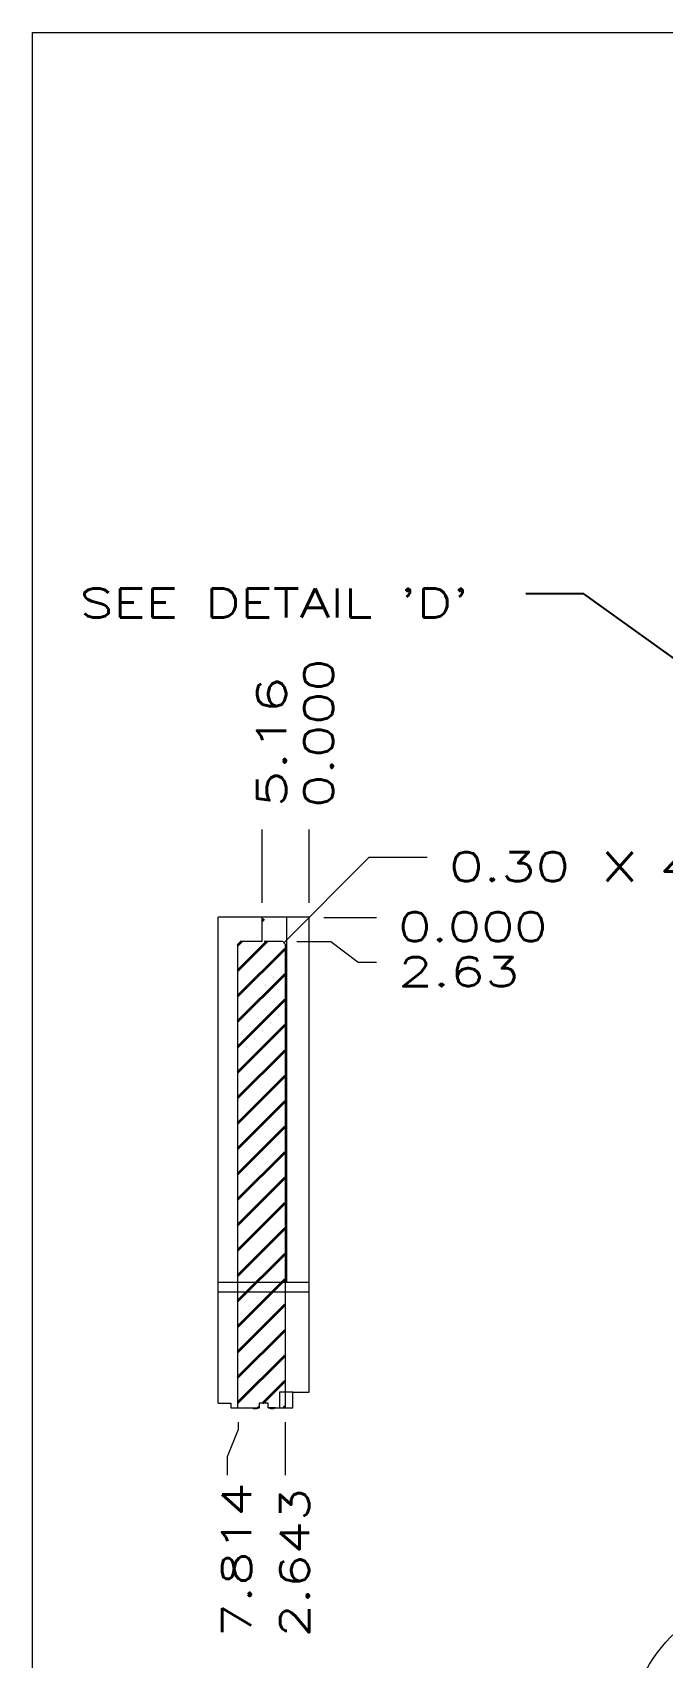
# Model space of a CAD drawing. Header units: millimetres. Extents: x 2 to 428, y 5 to 275.
# Drawn here: x 2.5 to 71.5, y 97.3 to 275.2 of the extents above; entities that cross this region are included whole.
import ezdxf
from ezdxf.lldxf.tags import DXFTag

# ---------------------------------------------------------------- set-up
doc = ezdxf.new("R2010")
doc.units = ezdxf.units.MM
doc.layers.add('1', color=7, linetype='Continuous', true_color=0xffffff)
doc.styles.add('leroy_v2', font='simplex.shx')
tags = doc.linetypes.add('DASHED', pattern=[25.72, 12.86, -12.86]).pattern_tags.tags
tags[6:7] = [DXFTag(74, 4), DXFTag(75, 0), DXFTag(340, '0'), DXFTag(46, 0.0), DXFTag(50, 0.0), DXFTag(44, 0.0), DXFTag(45, 0.0)]
tags[4:5] = [DXFTag(74, 4), DXFTag(75, 0), DXFTag(340, '0'), DXFTag(46, 0.0), DXFTag(50, 0.0), DXFTag(44, 0.0), DXFTag(45, 0.0)]
tags = doc.linetypes.add('PHANTOM', pattern=[50.5, 18, -6.5, 6.5, -6.5, 6.5, -6.5]).pattern_tags.tags
tags[14:15] = [DXFTag(74, 4), DXFTag(75, 0), DXFTag(340, '0'), DXFTag(46, 0.0), DXFTag(50, 0.0), DXFTag(44, 0.0), DXFTag(45, 0.0)]
tags[12:13] = [DXFTag(74, 4), DXFTag(75, 0), DXFTag(340, '0'), DXFTag(46, 0.0), DXFTag(50, 0.0), DXFTag(44, 0.0), DXFTag(45, 0.0)]
tags[10:11] = [DXFTag(74, 4), DXFTag(75, 0), DXFTag(340, '0'), DXFTag(46, 0.0), DXFTag(50, 0.0), DXFTag(44, 0.0), DXFTag(45, 0.0)]
tags[8:9] = [DXFTag(74, 4), DXFTag(75, 0), DXFTag(340, '0'), DXFTag(46, 0.0), DXFTag(50, 0.0), DXFTag(44, 0.0), DXFTag(45, 0.0)]
tags[6:7] = [DXFTag(74, 4), DXFTag(75, 0), DXFTag(340, '0'), DXFTag(46, 0.0), DXFTag(50, 0.0), DXFTag(44, 0.0), DXFTag(45, 0.0)]
tags[4:5] = [DXFTag(74, 4), DXFTag(75, 0), DXFTag(340, '0'), DXFTag(46, 0.0), DXFTag(50, 0.0), DXFTag(44, 0.0), DXFTag(45, 0.0)]
doc.dimstyles.get("Standard").update_dxf_attribs({"dimtxt": 0.18, "dimasz": 0.18, "dimexe": 0.18, "dimexo": 0.0625, "dimgap": 0.09, "dimtad": 0, "dimtih": 1, "dimtoh": 1, "dimdec": 4, "dimzin": 0, "dimdsep": 46, "dimtxsty": 'Standard', "dimcen": 0.09, "dimadec": 0, "dimazin": 0, "dimtfac": 1, "dimtdec": 4, "dimtofl": 0, "dimtmove": 0, "dimatfit": 3, "dimfxl": 1, "dimtolj": 1, "dimtzin": 0, "dimarcsym": 0})

# ---------------------------------------------------------------- blocks, each defined once
blk = doc.blocks.new('LABLE3D_2', base_point=(56.53, 213.78))
at = {"layer": '1', "color": 51, "linetype": 'Continuous', "lineweight": 18, "insert": (7.62, 211.17), "char_height": 3.175, "attachment_point": 7, "line_spacing_factor": 0.903614, "style": 'leroy_v2'}
blk.add_mtext("\\W1.3646;SEE DETAIL 'D'", dxfattribs=at)
blk = doc.blocks.new('ASSORTED_DRAFT1')
at = {"color": 43, "lineweight": 13}
blk.add_solid([(72.44, 221.02), (74.05, 215.02), (70.83, 215.02), (72.44, 221.02)], dxfattribs=at)
blk = doc.blocks.new('_U1')
at = {"layer": '1', "color": 51, "lineweight": 13}
for q in [(30.01, 175.57), (45.72, 184.93)]:
    blk.add_line((39.37, 184.93), q, dxfattribs=at)
blk.add_solid([(30.01, 175.57), (31.86, 178.21), (32.65, 177.42), (30.01, 175.57)], dxfattribs=at)
at = {"layer": '1', "color": 51, "linetype": 'Continuous', "lineweight": 13, "char_height": 3.175, "attachment_point": 7, "line_spacing_factor": 0.903614, "style": 'leroy_v2'}
for s, insert in [('\\W1.6166;(2)', (84.35, 182.32)), ('\\W1.3945;0.30', (48.11, 182.32)), ('\\W1.4766;X', (64.8, 182.32)), ('\\W1.5064;45%%d', (71.12, 182.32))]:
    blk.add_mtext(s, dxfattribs=dict(at, insert=insert))
blk = doc.blocks.new('_U9')
at = {"layer": '1', "color": 51, "linetype": 'Continuous', "lineweight": 13, "insert": (35.18, 172.57), "char_height": 3.175, "attachment_point": 7, "line_spacing_factor": 0.903614, "style": 'leroy_v2'}
blk.add_mtext('\\W1.0000;', dxfattribs=at)
blk = doc.blocks.new('_U10')
at = {"layer": '1', "color": 51, "lineweight": 13, "transparency": 16777216}
blk.add_line((27.64, 179.94), (27.64, 187.97), dxfattribs=at)
at = {"layer": '1', "color": 51, "linetype": 'Continuous', "lineweight": 13, "transparency": 16777216, "insert": (30.25, 190.35), "char_height": 3.175, "attachment_point": 7, "rotation": 90, "line_spacing_factor": 0.903614, "style": 'leroy_v2'}
blk.add_mtext('\\W1.5127;5.16', dxfattribs=at)
blk = doc.blocks.new('_U11')
at = {"layer": '1', "color": 51, "lineweight": 13, "transparency": 16777216}
for p, q in [((24.99, 123.07), (24.99, 122.27)), ((24.99, 122.27), (23.81, 119.27)), ((23.81, 119.27), (23.81, 117.27))]:
    blk.add_line(p, q, dxfattribs=at)
at = {"layer": '1', "color": 51, "linetype": 'Continuous', "lineweight": 13, "transparency": 16777216, "insert": (26.42, 99.49), "char_height": 3.175, "attachment_point": 7, "rotation": 90, "line_spacing_factor": 0.903614, "style": 'leroy_v2'}
blk.add_mtext('\\W1.3854;7.814', dxfattribs=at)
blk = doc.blocks.new('_U12')
at = {"layer": '1', "color": 51, "lineweight": 13, "transparency": 16777216}
blk.add_line((30.16, 123.07), (30.16, 117.27), dxfattribs=at)
at = {"layer": '1', "color": 51, "linetype": 'Continuous', "lineweight": 13, "transparency": 16777216, "insert": (32.77, 99.49), "char_height": 3.175, "attachment_point": 7, "rotation": 90, "line_spacing_factor": 0.903614, "style": 'leroy_v2'}
blk.add_mtext('\\W1.3359;2.643', dxfattribs=at)
blk = doc.blocks.new('_U21')
at = {"layer": '1', "color": 51, "lineweight": 13, "transparency": 16777216}
blk.add_line((32.8, 179.94), (32.8, 187.97), dxfattribs=at)
at = {"layer": '1', "color": 51, "linetype": 'Continuous', "lineweight": 13, "transparency": 16777216, "insert": (35.41, 190.35), "char_height": 3.175, "attachment_point": 7, "rotation": 90, "line_spacing_factor": 0.903614, "style": 'leroy_v2'}
blk.add_mtext('\\W1.3359;0.000', dxfattribs=at)
blk = doc.blocks.new('_U30')
at = {"layer": '1', "color": 51, "lineweight": 13, "transparency": 16777216}
blk.add_line((34.39, 178.35), (40.17, 178.35), dxfattribs=at)
at = {"layer": '1', "color": 51, "linetype": 'Continuous', "lineweight": 13, "transparency": 16777216, "insert": (42.55, 175.74), "char_height": 3.175, "attachment_point": 7, "line_spacing_factor": 0.903614, "style": 'leroy_v2'}
blk.add_mtext('\\W1.3359;0.000', dxfattribs=at)
blk = doc.blocks.new('_U31')
at = {"layer": '1', "color": 51, "lineweight": 13, "transparency": 16777216}
for p, q in [((31.44, 175.72), (35.17, 175.72)), ((35.17, 175.72), (38.17, 173.43)), ((38.17, 173.43), (40.17, 173.43))]:
    blk.add_line(p, q, dxfattribs=at)
at = {"layer": '1', "color": 51, "linetype": 'Continuous', "lineweight": 13, "transparency": 16777216, "insert": (42.55, 170.81), "char_height": 3.175, "attachment_point": 7, "line_spacing_factor": 0.903614, "style": 'leroy_v2'}
blk.add_mtext('\\W1.3945;2.63', dxfattribs=at)

msp = doc.modelspace()

# ---------------------------------------------------------------- hatches: boundary and pattern name
at = {"layer": '1', "linetype": 'Continuous', "lineweight": 35}
h = msp.add_hatch(dxfattribs=at)
h.set_pattern_fill('ANSI31', color=111, scale=0.62, angle=-2.1e-14, style=0)
edge = h.paths.add_edge_path(flags=0)
edge.add_line((30.1564, 175.4236), (30.1564, 124.6536))
edge.add_line((30.1564, 124.6536), (29.1062, 124.6536))
edge.add_arc((28.7294, 125.3136), 0.76, 240.275671, 299.724329, ccw=False)
edge.add_line((28.3526, 124.6536), (28.2994, 124.6536))
edge.add_line((28.2994, 124.6536), (28.2994, 125.1536))
edge.add_line((28.2994, 125.1536), (27.871, 125.1536))
edge.add_line((27.871, 125.1536), (27.871, 175.7236))
edge.add_line((27.871, 175.7236), (29.8564, 175.7236))
edge.add_line((29.8564, 175.7236), (30.1564, 175.4236))
edge = h.paths.add_edge_path(flags=0)
edge.add_line((27.2994, 125.1536), (27.2994, 124.6536))
edge.add_line((27.2994, 124.6536), (27.2462, 124.6536))
edge.add_arc((26.8694, 125.3136), 0.76, 240.275671, 299.724329, ccw=False)
edge.add_line((26.4926, 124.6536), (24.9854, 124.6536))
edge.add_line((24.9854, 124.6536), (24.9854, 175.4236))
edge.add_line((24.9854, 175.4236), (25.2854, 175.7236))
edge.add_line((25.2854, 175.7236), (27.6394, 175.7236))
edge.add_line((27.6394, 175.7236), (27.6394, 178.3536))
edge.add_line((27.6394, 178.3536), (27.871, 178.3536))
edge.add_line((27.871, 178.3536), (27.871, 125.1536))
edge.add_line((27.871, 125.1536), (27.2994, 125.1536))

# ---------------------------------------------------------------- linework, layer by layer
at = {"layer": '1', "color": 172, "linetype": 'Continuous', "lineweight": 13}
for p, q in [((2.4587, 5.0272), (2.4587, 275.2462)), ((2.4587, 275.2462), (427.8089, 275.2462))]:
    msp.add_line(p, q, dxfattribs=at)
at = {"layer": '1', "color": 252, "linetype": 'Continuous', "lineweight": 13}
for p, q in [((27.6394, 178.3536), (22.7994, 178.3536)), ((22.7994, 125.1536), (22.7994, 178.3536)), ((27.871, 178.3536), (27.6394, 178.3536)), ((27.6394, 175.7236), (27.6394, 178.3536)), ((32.7994, 178.3536), (27.871, 178.3536)), ((32.7994, 126.3536), (32.7994, 178.3536)), ((25.2854, 175.7236), (24.9854, 175.4236)), ((24.9854, 124.6536), (24.9854, 175.4236)), ((25.2854, 175.7236), (27.6394, 175.7236)), ((27.871, 175.7236), (29.8564, 175.7236)), ((30.1564, 175.4236), (29.8564, 175.7236)), ((30.1564, 175.4236), (30.1564, 124.6536)), ((30.9865, 124.6536), (30.9865, 126.3536)), ((30.9865, 126.3536), (32.7994, 126.3536)), ((22.7994, 125.1536), (24.1994, 125.1536)), ((24.1994, 125.1536), (24.1994, 124.6536)), ((24.1994, 124.6536), (24.9854, 124.6536)), ((24.9854, 124.6536), (26.4926, 124.6536)), ((27.2462, 124.6536), (27.2994, 124.6536)), ((27.871, 125.1536), (27.2994, 125.1536)), ((27.2994, 125.1536), (27.2994, 124.6536)), ((28.2994, 125.1536), (27.871, 125.1536)), ((28.2994, 124.6536), (28.2994, 125.1536)), ((28.2994, 124.6536), (28.3526, 124.6536)), ((29.1062, 124.6536), (30.1564, 124.6536)), ((30.1564, 124.6536), (30.9865, 124.6536))]:
    msp.add_line(p, q, dxfattribs=at)
at = {"layer": '1', "color": 252, "linetype": 'DASHED', "lineweight": 13}
for p, q in [((30.2994, 178.3536), (30.2994, 138.3536)), ((32.7994, 138.3536), (22.7994, 138.3536)), ((22.7994, 137.3536), (32.7994, 137.3536)), ((29.5294, 126.3536), (29.5294, 124.6536)), ((30.9865, 126.3536), (29.5294, 126.3536)), ((26.4926, 124.6536), (27.2462, 124.6536)), ((29.1062, 124.6536), (28.3526, 124.6536))]:
    msp.add_line(p, q, dxfattribs=at)
at = {"layer": '1', "color": 252, "linetype": 'PHANTOM', "lineweight": 13}
msp.add_circle((83.4757, 88.434), 15.6576, dxfattribs=at)
at = {"layer": '1', "color": 252, "linetype": 'Continuous', "lineweight": 13}
for centre in [(26.8694, 125.3136), (28.7294, 125.3136)]:
    msp.add_arc(centre, 0.76, 240.275671, 299.724329, dxfattribs=at)

# ---------------------------------------------------------------- block references
at = {"layer": '1', "color": 43, "linetype": 'Continuous', "lineweight": 18}
msp.add_blockref('ASSORTED_DRAFT1', (0, 0), dxfattribs=at)
at = {"layer": '1', "color": 51, "linetype": 'Continuous', "lineweight": 13}
for name, p in [('LABLE3D_2', (56.5271, 213.7833)), ('_U1', (0, 0)), ('_U9', (0, 0))]:
    msp.add_blockref(name, p, dxfattribs=at)

# ---------------------------------------------------------------- dimensions: what is measured, and where the dimension line sits
for feature_location, offset, dtype, text, override, picture, middle in [((32.7994, 178.3536), (0, 9.6119), 1, '\\C51;0.000', {"dimtxt": 3.175, "dimasz": 3.175, "dimexe": 3.175, "dimexo": 1.5875, "dimgap": 1.5875, "dimtih": 0, "dimdec": 3, "dimlfac": 1, "dimdsep": 46, "dimlunit": 2, "dimpost": '', "dimtxsty": 'leroy_v2', "dimsah": 1, "dimse1": 0, "dimse2": 0, "dimsd1": 0, "dimsd2": 0, "dimclrd": 51, "dimclre": 51, "dimclrt": 51, "dimtol": 0, "dimtm": -0.05, "dimtfac": 0.8, "dimtdec": 3, "dimtofl": 1, "dimtmove": 0, "dimlwd": 13, "dimlwe": 13}, '_U21', (32.7994, 198.0428)), ((27.6394, 178.3536), (0, 9.6119), 1, '\\C51;5.16', {"dimtxt": 3.175, "dimasz": 3.175, "dimexe": 3.175, "dimexo": 1.5875, "dimgap": 1.5875, "dimtih": 0, "dimdec": 2, "dimlfac": 1, "dimdsep": 46, "dimlunit": 2, "dimpost": '', "dimtxsty": 'leroy_v2', "dimsah": 1, "dimse1": 0, "dimse2": 0, "dimsd1": 0, "dimsd2": 0, "dimclrd": 51, "dimclre": 51, "dimclrt": 51, "dimtol": 0, "dimtm": -0.05, "dimtfac": 0.8, "dimtdec": 3, "dimtofl": 1, "dimtmove": 0, "dimlwd": 13, "dimlwe": 13}, '_U10', (27.6394, 196.3131)), ((32.7994, 178.3536), (7.3683, 0), 0, '\\C51;0.000', {"dimtxt": 3.175, "dimasz": 3.175, "dimexe": 3.175, "dimexo": 1.5875, "dimgap": 1.5875, "dimtih": 0, "dimdec": 3, "dimlfac": 1, "dimdsep": 46, "dimlunit": 2, "dimpost": '', "dimtxsty": 'leroy_v2', "dimsah": 1, "dimse1": 0, "dimse2": 0, "dimsd1": 0, "dimsd2": 0, "dimclrd": 51, "dimclre": 51, "dimclrt": 51, "dimtol": 0, "dimtm": -0.05, "dimtfac": 0.8, "dimtdec": 3, "dimtofl": 1, "dimtmove": 0, "dimlwd": 13, "dimlwe": 13}, '_U30', (50.245, 178.3536)), ((24.9854, 124.6536), (-1.179, -7.3861), 1, '\\C51;7.814', {"dimtxt": 3.175, "dimasz": 3.175, "dimexe": 3.175, "dimexo": 1.5875, "dimgap": 1.5875, "dimtih": 0, "dimdec": 3, "dimlfac": 1, "dimdsep": 46, "dimlunit": 2, "dimpost": '', "dimtxsty": 'leroy_v2', "dimsah": 1, "dimse1": 0, "dimse2": 0, "dimsd1": 0, "dimsd2": 0, "dimclrd": 51, "dimclre": 51, "dimclrt": 51, "dimtol": 0, "dimtm": -0.05, "dimtfac": 0.8, "dimtdec": 3, "dimtofl": 1, "dimtmove": 0, "dimlwd": 13, "dimlwe": 13}, '_U11', (23.8064, 107.1901)), ((30.1564, 124.6536), (0, -7.3861), 1, '\\C51;2.643', {"dimtxt": 3.175, "dimasz": 3.175, "dimexe": 3.175, "dimexo": 1.5875, "dimgap": 1.5875, "dimtih": 0, "dimdec": 3, "dimlfac": 1, "dimdsep": 46, "dimlunit": 2, "dimpost": '', "dimtxsty": 'leroy_v2', "dimsah": 1, "dimse1": 0, "dimse2": 0, "dimsd1": 0, "dimsd2": 0, "dimclrd": 51, "dimclre": 51, "dimclrt": 51, "dimtol": 0, "dimtm": -0.05, "dimtfac": 0.8, "dimtdec": 3, "dimtofl": 1, "dimtmove": 0, "dimlwd": 13, "dimlwe": 13}, '_U12', (30.1564, 107.1901)), ((28.8637, 175.7236), (11.304, -2.2958), 0, '\\C51;2.63', {"dimtxt": 3.175, "dimasz": 3.175, "dimexe": 3.175, "dimexo": 1.5875, "dimgap": 1.5875, "dimtih": 0, "dimdec": 2, "dimlfac": 1, "dimdsep": 46, "dimlunit": 2, "dimpost": '', "dimtxsty": 'leroy_v2', "dimsah": 1, "dimse1": 0, "dimse2": 0, "dimsd1": 0, "dimsd2": 0, "dimclrd": 51, "dimclre": 51, "dimclrt": 51, "dimtol": 0, "dimtm": -0.05, "dimtfac": 0.8, "dimtdec": 3, "dimtofl": 1, "dimtmove": 0, "dimlwd": 13, "dimlwe": 13}, '_U31', (48.5153, 173.4277))]:
    dim = msp.add_ordinate_dim(feature_location=feature_location, offset=offset, dtype=dtype, origin=(32.7994, 178.3536), text=text, dimstyle='Standard', override=override, dxfattribs=at)
    dim.commit()
    dim.dimension.update_dxf_attribs({"geometry": picture, "text_midpoint": middle})

# ---------------------------------------------------------------- leaders
msp.add_leader([(76.7519, 203.8287), (62.8771, 213.7833), (56.5271, 213.7833)], dimstyle='Standard', override={"dimasz": 3.175}, dxfattribs=at)

doc.saveas('drawing.dxf')
